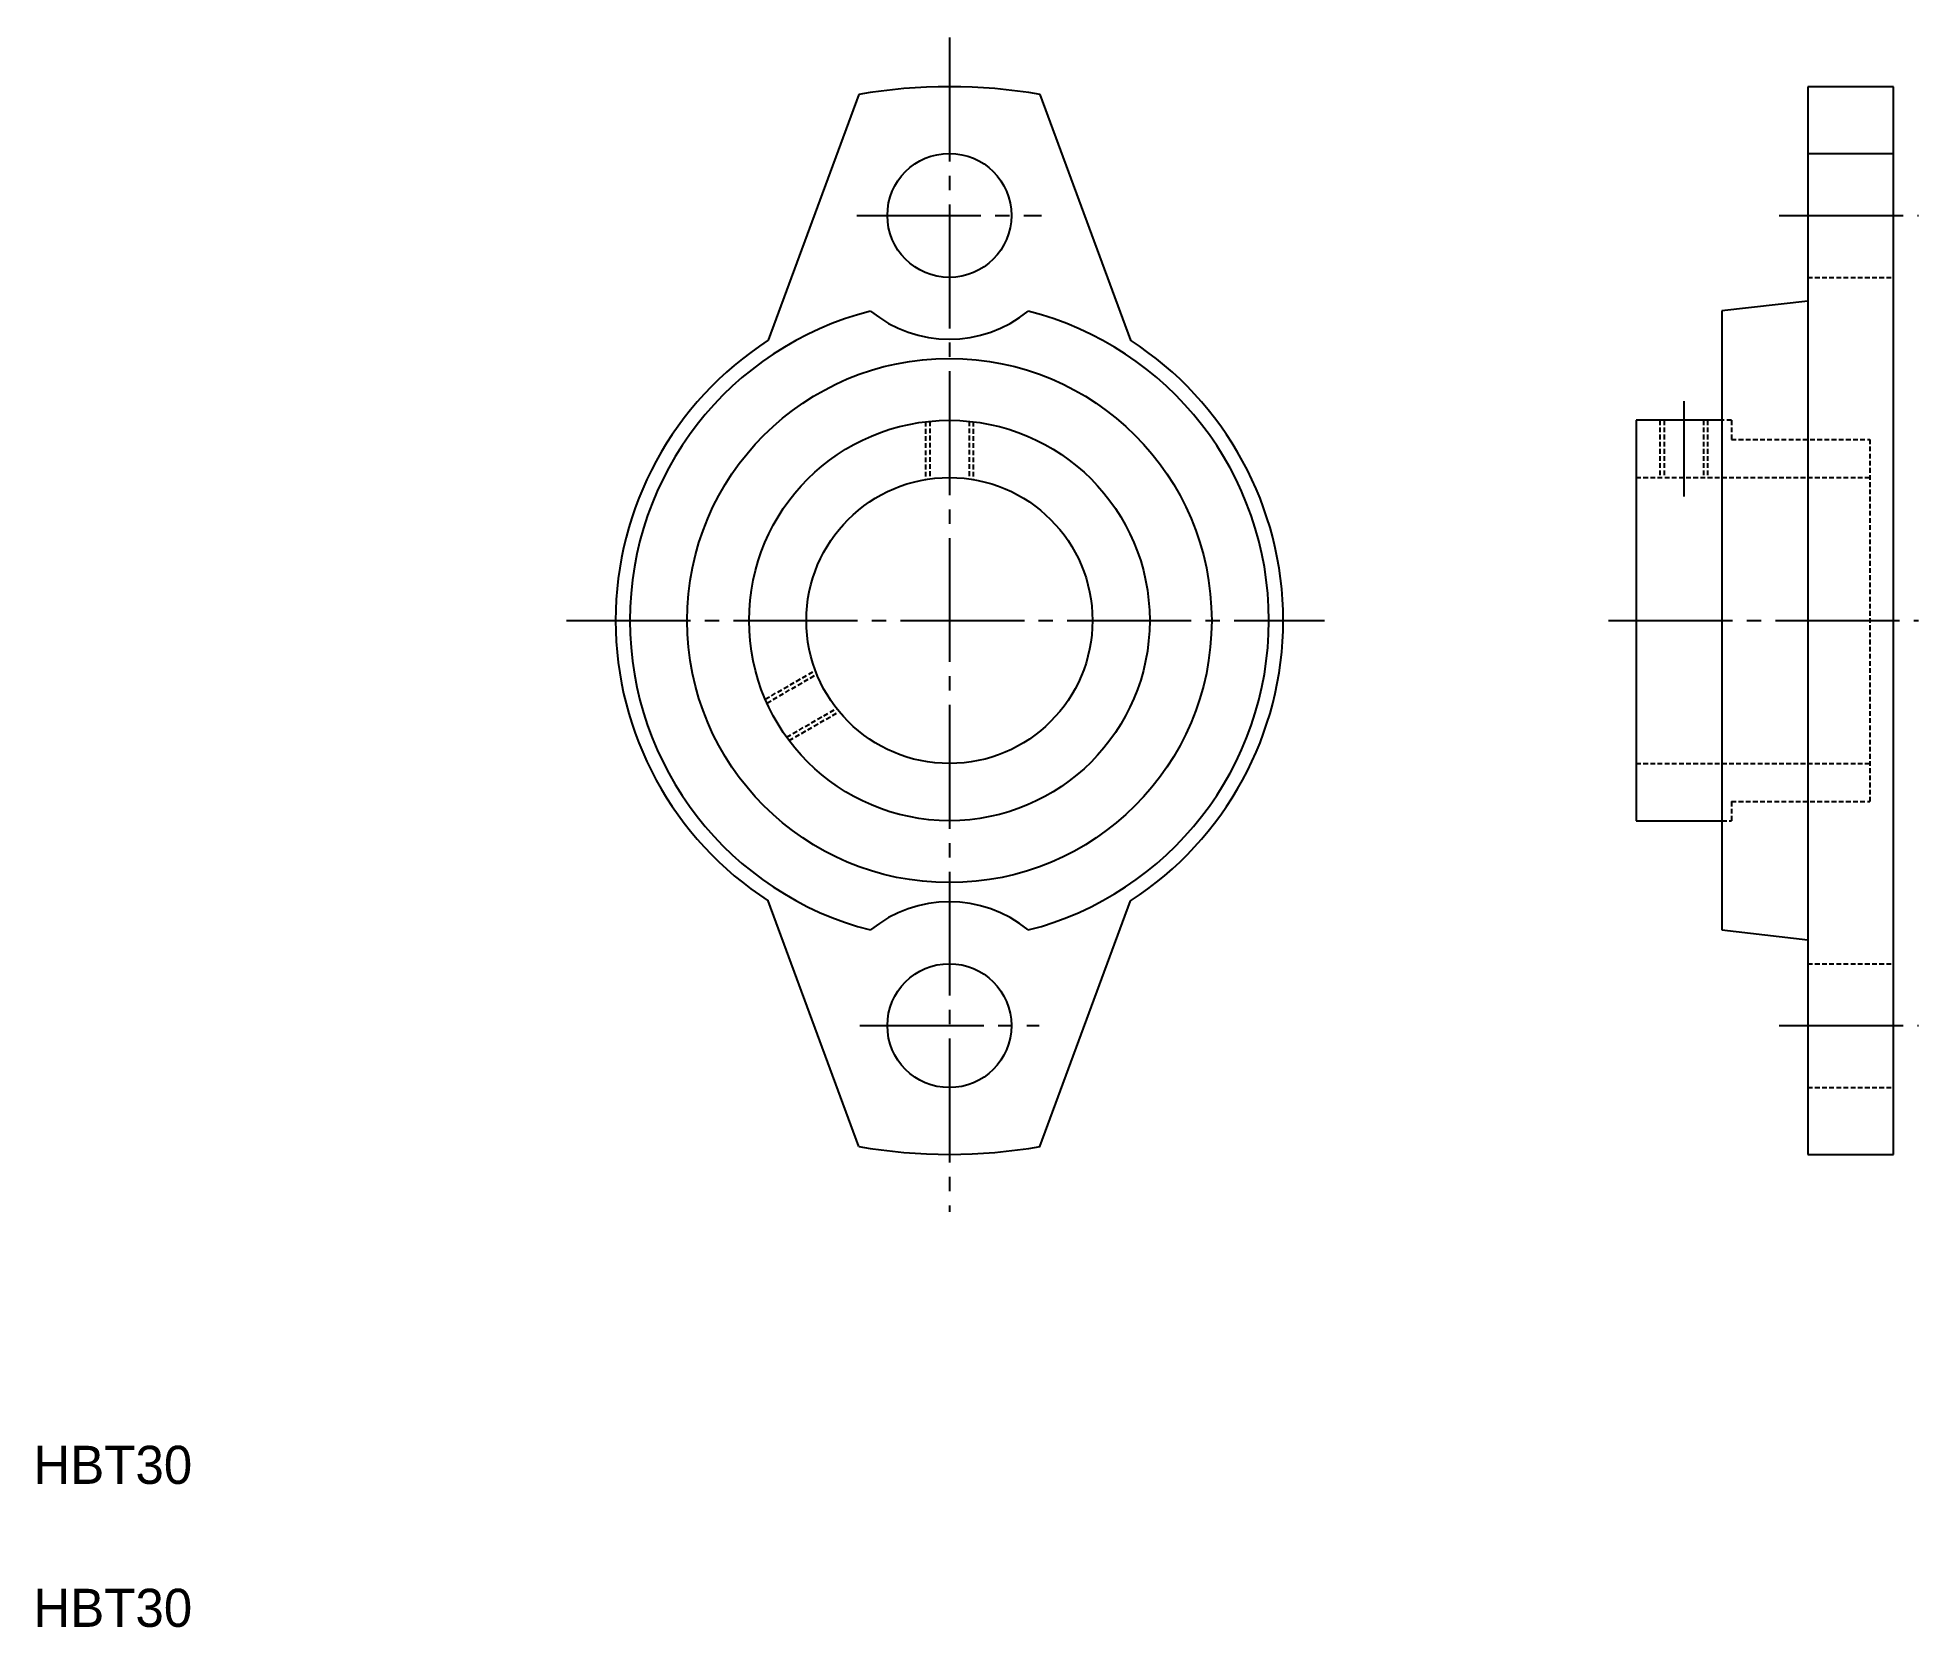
# Model space of a CAD drawing. Extents: x 244 to 441, y 196 to 362.
import ezdxf

# ---------------------------------------------------------------- set-up
doc = ezdxf.new("R2010")
doc.units = 0
doc.linetypes.add('CENTER', pattern=[17.5, 13, -1.5, 1.5, -1.5])
doc.linetypes.add('DASHED', pattern=[0.75, 0.5, -0.25])
doc.layers.get('0').update_dxf_attribs({"linetype": 'CONTINUOUS'})
doc.layers.add('CENTER', color=1, linetype='CENTER')

msp = doc.modelspace()

# ---------------------------------------------------------------- linework, layer by layer
at = {"color": 7, "linetype": 'CONTINUOUS'}
for p, q in [((429.7, 357.22), (429.7, 245.22)), ((438.7, 357.22), (429.7, 357.22)), ((438.7, 245.22), (438.7, 357.22)), ((330.2, 356.41), (320.7, 330.62)), ((349.2, 356.41), (358.7, 330.62)), ((429.7, 350.22), (438.7, 350.22)), ((429.7, 334.72), (420.7, 333.69)), ((420.7, 333.69), (420.7, 268.76)), ((411.7, 322.22), (411.7, 280.22)), ((420.7, 322.22), (411.7, 322.22)), ((411.7, 280.22), (420.7, 280.22)), ((330.2, 246.03), (320.7, 271.83)), ((349.2, 246.03), (358.7, 271.83)), ((420.7, 268.76), (429.7, 267.72)), ((429.7, 245.22), (438.7, 245.22))]:
    msp.add_line(p, q, dxfattribs=at)
at = {"color": 3, "linetype": 'DASHED'}
for p, q in [((429.7, 350.22), (438.7, 350.22)), ((429.7, 337.22), (438.7, 337.22)), ((337.2, 322.07), (337.2, 316.01)), ((337.64, 322.12), (337.64, 316.08)), ((341.77, 322.12), (341.77, 316.08)), ((342.2, 322.07), (342.2, 316.01)), ((414.2, 322.22), (414.2, 316.22)), ((414.64, 322.22), (414.64, 316.22)), ((418.77, 322.22), (418.77, 316.22)), ((419.2, 322.22), (419.2, 316.22)), ((421.7, 322.22), (420.7, 322.22)), ((421.7, 322.22), (421.7, 320.22)), ((421.7, 320.22), (436.2, 320.22)), ((436.2, 320.22), (436.2, 282.22)), ((411.7, 316.22), (436.2, 316.22)), ((320.4, 292.96), (325.64, 295.99)), ((320.57, 292.56), (325.8, 295.58)), ((322.64, 288.98), (327.87, 292)), ((322.9, 288.63), (328.14, 291.66)), ((411.7, 286.22), (436.2, 286.22)), ((421.7, 282.22), (436.2, 282.22)), ((421.7, 282.22), (421.7, 280.22)), ((420.7, 280.22), (421.7, 280.22)), ((429.7, 265.22), (438.7, 265.22)), ((429.7, 252.22), (438.7, 252.22))]:
    msp.add_line(p, q, dxfattribs=at)
at = {"color": 7, "linetype": 'CONTINUOUS'}
for centre, radius in [((339.7, 343.72), 6.5), ((339.7, 301.22), 27.5), ((339.7, 301.22), 21), ((339.7, 301.22), 15), ((339.7, 258.72), 6.5)]:
    msp.add_circle(centre, radius, dxfattribs=at)
for centre, radius, start, end in [((339.7, 301.22), 56, 80.2329, 99.7671), ((339.7, 301.22), 56, 80.2329, 99.7671), ((339.7, 301.22), 33.5, 104.2814, 255.7186), ((339.7, 343.72), 13, 230.5289, 309.4711), ((339.7, 301.22), 33.5, 284.2814, 75.7186), ((339.7, 301.22), 35, 122.8783, 237.1217), ((339.7, 301.22), 35, 302.8783, 57.1217), ((339.7, 258.72), 13, 50.5289, 129.4711), ((339.7, 301.22), 56, 260.2329, 279.7671)]:
    msp.add_arc(centre, radius, start, end, dxfattribs=at)
at = {"layer": 'CENTER', "color": 1, "linetype": 'CENTER'}
for p, q in [((339.7, 362.37), (339.7, 239.19)), ((330.01, 343.72), (349.34, 343.72)), ((426.69, 343.72), (441.3, 343.72)), ((416.7, 324.22), (416.7, 314.22)), ((299.56, 301.22), (379.03, 301.22)), ((408.81, 301.22), (441.3, 301.22)), ((330.32, 258.72), (349.1, 258.72)), ((426.69, 258.72), (441.3, 258.72))]:
    msp.add_line(p, q, dxfattribs=at)

# ---------------------------------------------------------------- texts
at = {"color": 7, "linetype": 'CONTINUOUS'}
for p in [(243.66, 210.65), (243.66, 195.65)]:
    msp.add_text('HBT30', height=4, dxfattribs=at).set_placement(p)

doc.saveas('drawing.dxf')
